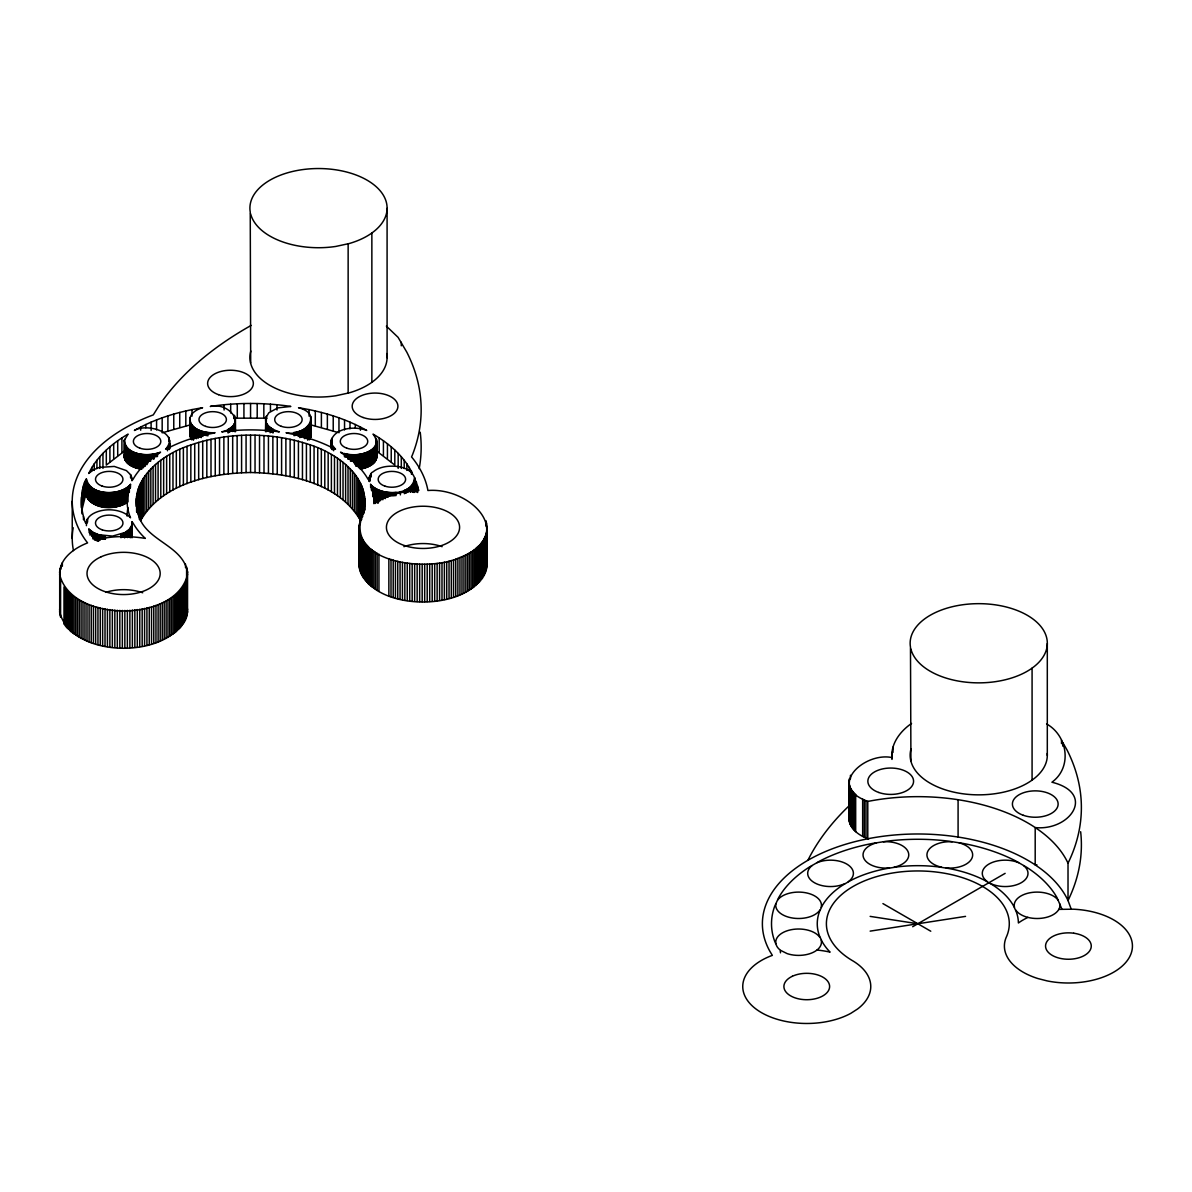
<?xml version="1.0" encoding="UTF-8"?>
<svg xmlns="http://www.w3.org/2000/svg" width="1192" height="1192" viewBox="0 0 1192 1192"><rect width="100%" height="100%" fill="white"/><g stroke="black" fill="none" stroke-linecap="round" stroke-linejoin="round"><path stroke-width="1.5" d="M86.375 478.96C90.935 496.975 120.437 495.559 130.524 484.533A123.446 71.267 0 0 0 130.524 517.805C123.149 509.789 108.368 507.881 97.55 511.696C93.065 513.26 88.268 516.017 86.703 520.8C86.018 529.755 82.144 511.159 81.905 508.835C80.266 499.865 82.71 483.341 86.375 478.96L86.569 495.961C93.602 510.444 116.056 510.191 127.902 501.862L127.902 486.917M386.357 326.131L398.083 337.336L406.815 352.176A354.024 204.398 0 0 1 412.268 455.284L411.553 456.923L412.507 458.071A178.323 102.959 0 0 1 427.645 489.063L427.898 490.508C470.721 487.021 517.462 534.731 459.948 557.528C427.958 572.756 341.672 563.667 363.456 511.487C371.77 478.26 337.992 453.824 310.293 444.899C270.688 431.489 226.316 431.787 187.055 446.3C160.637 455.612 129.526 479.884 137.661 511.487C142.653 541.123 183.27 543.85 187.591 572.726M331.182 440.921L332.017 445.018L335.533 449.19L334.356 448.833A123.446 71.267 0 0 0 288.717 433.381L286.035 432.696C303.96 437.3 324.656 414.399 298.536 407.738C322.227 411.478 345.844 418.556 366.719 430.461C353.592 424.978 327.308 428.688 331.167 448.073M412.387 473.462C404.312 456.447 389.099 443.409 373.036 434.112C386.655 451.545 352.43 459.725 340.584 452.111L341.21 452.796A123.446 71.267 0 0 1 367.97 479.139C369.654 482.119 369.118 472.762 373.051 471.838C376.702 468.828 381.351 467.294 385.97 466.564C396.221 465.223 410.57 466.787 414.622 477.932C411.97 496.975 380.561 495.798 370.593 484.533A123.446 71.267 0 0 1 374.005 501.176L373.93 503.635C387.072 494.769 403.149 491.178 418.824 490.463L414.622 477.932L414.414 491.491M376.881 441.442L376.881 456.372C376.255 464.433 367.091 467.92 360.222 469.067L360.222 454.137M911.552 723.44C900.467 731.054 890.767 743.435 891.944 757.561C864.587 751.779 825.803 786.437 867.776 801.337L869.802 801.054A155.467 89.758 0 0 1 1033.389 826.354L1038.664 829.93A155.467 89.758 0 0 1 1068.017 863.187L1068.017 900.526L1071.221 909.138M189.871 418.884C190.66 430.491 205.665 433.203 215.081 432.696L212.414 433.381A123.446 71.267 0 0 0 166.761 448.833L165.599 449.19C180.558 432.338 146.393 422.937 134.398 430.461C155.288 418.556 178.889 411.478 202.58 407.738C197.142 409.318 190.705 412.67 189.871 418.884L189.886 435.378L191.465 439.401L191.465 424.471M359.269 561.298C360.193 615.042 483.594 615.817 486.887 562.266M59.6 572.726C60.509 557.647 74.738 547.903 87.582 542.896L85.809 540.572A178.323 102.959 0 0 1 151.488 415.561L153.276 414.905L158.73 406.189A392.049 226.346 0 0 1 251.184 325.401M59.6 610.051L60.196 605.715M187.591 574.172C176.744 623.297 70.611 623.103 59.6 574.172M59.6 611.496C70.611 660.442 176.744 660.621 187.591 611.496M780.507 952.825L780.104 949.964A22.857 13.201 0 0 1 776.856 946.284L774.711 941.322A146.333 84.483 0 0 1 774.711 906.188L778.674 897.651A146.333 84.483 0 0 1 809.1 867.225L819.932 860.967A146.333 84.483 0 0 1 872.633 843.414L887.429 841.12A146.333 84.483 0 0 1 948.266 841.12L963.062 843.414A146.333 84.483 0 0 1 1015.763 860.967L1026.58 867.225A146.333 84.483 0 0 1 1057.006 897.651L1061.968 909.287M86.42 493.369L86.569 495.961M265.622 418.705C264.594 426.512 275.426 430.714 279.375 431.862A123.446 71.267 0 0 0 221.742 431.862C248.606 425.812 229.475 401.808 210.299 406.442C236.895 402.479 264.237 402.479 290.818 406.442L277.781 407.887L268.781 412.819L265.697 418.198L265.578 431.638M81.652 510.995L86.062 493.294L86.062 480.033M124.311 440.399C126.292 456.059 148.821 456.849 160.547 452.111L159.907 452.796A123.446 71.267 0 0 0 133.161 479.139L131.969 480.689L130.882 475.057L126.426 470.602L114.283 466.43L99.398 467.398L93.498 469.737L88.73 473.462C96.82 456.447 112.033 443.409 128.095 434.112L124.311 440.399L124.311 457.4C125.86 464.835 134.249 467.92 140.894 469.067L140.894 454.137M849.27 816.252C847.467 827.769 859.045 835.711 868.581 838.944M309.667 424.471L309.667 439.401L311.246 435.378L310.59 431.266M124.519 454.301L124.311 457.4M131.761 525.27L131.969 521.649L133.161 523.199A123.446 71.267 0 0 0 145.305 538.412C130.956 536.013 111.497 535.417 95.658 540.2L88.73 528.875L92.857 532.243L98.593 534.716L112.51 536.102L125.19 532.481L129.466 529.173L131.761 525.27L131.597 537.398M190.169 432.279L189.886 435.378M1027.802 917.363L1026.848 917.944A64.01 36.952 0 0 0 1019.741 922.042L1018.4 922.995L1018.296 920.716A100.59 58.08 0 0 0 1016.24 911.686L1013.513 905.801A100.59 58.08 0 0 0 992.593 884.896L985.158 880.59A100.59 58.08 0 0 0 948.936 868.521L938.76 866.942A100.59 58.08 0 0 0 896.935 866.942L886.759 868.521A100.59 58.08 0 0 0 850.537 880.59L843.087 884.896A100.59 58.08 0 0 0 822.182 905.801L819.455 911.686A100.59 58.08 0 0 0 819.455 935.824L822.182 941.695A100.59 58.08 0 0 0 828.216 950.113L830.109 952.125L828.127 951.693A64.01 36.952 0 0 0 818.427 950.188L817.086 949.964M360.58 483.252L360.58 520.591C338.811 483.207 290.639 473.284 250.558 472.509C210.477 473.284 162.306 483.207 140.552 520.591L140.552 483.252M1059.837 903.923A22.857 13.201 0 0 1 1058.839 909.377L1058.436 910.032A22.857 13.201 0 0 1 1037.1 918.511A22.857 13.201 0 0 1 1015.748 910.032M124.862 450.755L106.311 465.074L106.311 450.129M912.67 926.735L1005.139 873.349M190.467 424.814L162.172 432.815L162.172 417.885M1080.652 831.718A354.024 204.398 0 0 1 1068.017 900.526A155.467 89.758 0 0 0 1038.664 867.269L1033.389 863.693A155.467 89.758 0 0 0 869.802 838.378L862.129 839.958A155.467 89.758 0 0 0 769.987 951.484L772.356 955.373L770.494 956.073A64.01 36.952 0 0 0 757.009 1009.773A64.01 36.952 0 0 0 850.82 1013.334L857.54 1009.013A64.01 36.952 0 0 0 853.189 961.08A91.441 52.791 0 0 1 894.179 872.753A91.441 52.791 0 0 1 1006.167 937.419A64.01 36.952 0 0 0 1037.874 978.528L1047.053 980.882A64.01 36.952 0 0 0 1131.029 953.734A64.01 36.952 0 0 0 1073.441 909.198L1058.839 909.377M870.145 931.131L965.55 916.38M233.99 418.168L267.142 418.168M1036.98 864.885L1035.192 864.915L1035.192 827.576C1070.297 831.137 1096.461 793.321 1051.94 782.22C1072.457 767.365 1067.779 735.702 1046.576 723.931M870.145 916.38L917.84 923.755M310.665 424.814L337.53 432.338M780.671 950.397L787.167 953.63A22.857 13.201 0 0 0 811.543 953.078A22.857 13.201 0 0 0 821.169 940.13M882.929 903.596L930.773 931.22M373.752 487.334L373.752 502.279L375.51 503.456L375.51 488.511M376.27 450.755L394.805 465.074L394.805 450.129M376.016 452.781L376.881 456.372M910.777 648.835L910.926 649.208A68.585 39.589 0 0 0 929.924 671.081L932.517 672.526A68.585 39.589 0 0 0 996.065 681.571L999.507 680.99A68.585 39.589 0 0 0 1031.751 668.369L1033.956 666.73A68.585 39.589 0 0 0 996.884 605.074A68.585 39.589 0 0 0 910.479 647.152L910.926 761.211A68.585 39.589 0 0 0 929.924 783.084L932.517 784.515A68.585 39.589 0 0 0 996.065 793.559L999.507 792.993A68.585 39.589 0 0 0 1031.751 780.358L1033.956 778.719A68.585 39.589 0 0 0 1047.232 753.433M250.558 213.696L250.692 214.083A68.585 39.589 0 0 0 269.705 235.956L272.298 237.387A68.585 39.589 0 0 0 335.846 246.431L349.256 243.526A68.585 39.589 0 0 0 371.531 233.245L373.737 231.606A68.585 39.589 0 0 0 336.666 169.949A68.585 39.589 0 0 0 250.245 212.027L250.692 363.411A68.585 39.589 0 0 0 269.705 385.284L272.298 386.715A68.585 39.589 0 0 0 335.846 395.759L349.256 392.838A68.585 39.589 0 0 0 371.531 382.558L373.737 380.918A68.585 39.589 0 0 0 386.744 353.562M186.608 604.284L187.591 610.051M910.777 760.824L910.479 759.155A68.585 39.589 0 0 1 911.046 748.814M250.558 363.024L250.245 361.355A68.585 39.589 0 0 1 250.827 351.014M1062.772 746.132L1062.772 742.571L1067.034 749.977A354.024 204.398 0 0 1 1068.017 863.187M1061.506 740.053L1061.506 743.599M1047.306 643.501L1047.306 755.505M1032.078 668.131L1032.078 780.119M958.085 799.713L958.085 837.052M893.002 747.101L893.002 752.435M891.988 752.316L891.988 759.423M891.854 754.938L891.854 758.499M867.776 801.337L867.776 838.661M866.003 800.622L866.003 837.961M864.304 799.862L864.304 837.201M862.665 799.057L862.665 836.397M855.677 794.349L855.677 831.673M854.56 793.276L854.56 830.615M853.532 792.188L853.532 829.528M852.593 791.071L852.593 828.395M851.773 789.923L851.773 827.248M851.058 788.746L851.058 826.071M850.447 775.247L850.447 778.808M850.447 787.554L850.447 824.879M849.941 786.347L849.941 823.672M849.553 785.126L849.553 822.45M849.27 778.912L849.27 821.213M849.091 780.164L849.091 819.977M486.992 526.372L486.932 566.617M486.664 523.482L486.664 527.043M486.753 530.723L486.753 568.062M486.47 532.168L486.47 569.508M486.351 522.036L486.351 525.597M485.949 520.606L485.949 525.94M486.098 533.599L486.098 570.938M485.621 535.029L485.621 572.369M485.055 536.445L485.055 573.769M484.384 537.845L484.384 575.17M483.624 539.231L483.624 576.555M482.775 540.587L482.775 577.926M481.821 541.928L481.821 579.267M480.778 543.254L480.778 580.593M479.661 544.55L479.661 581.89M478.439 545.817L478.439 583.156M477.143 547.068L477.143 584.393M475.757 548.275L475.757 585.615M474.297 549.452L474.297 586.792M472.747 550.6L472.747 587.939M471.138 551.717L471.138 589.042M469.439 552.79L469.439 590.115M467.681 553.818L467.681 591.143M465.834 554.816L465.834 592.141M463.941 555.755L463.941 593.095M461.975 556.664L461.975 594.003M459.948 557.528L459.948 594.853M457.877 558.333L457.877 595.672M455.731 559.108L455.731 596.432M453.556 559.823L453.556 597.162M451.321 560.493L451.321 597.818M449.041 561.104L449.041 598.444M446.732 561.67L446.732 598.995M444.378 562.177L444.378 599.516M441.994 562.639L441.994 599.978M439.58 563.041L439.58 600.381M437.136 563.384L437.136 600.723M434.678 563.682L434.678 601.021M432.189 563.92L432.189 601.245M429.701 564.099L429.701 601.424M427.198 564.218L427.198 601.558M424.68 564.293L424.68 601.617M422.177 564.293L422.177 601.632M419.658 564.248L419.658 601.587M417.662 485.889L417.662 492.519M417.155 564.144L417.155 601.483M416.485 482.119L416.485 492.072M415.069 478.365L415.069 491.64M414.697 478.439L414.742 492.236M414.652 563.98L414.652 601.319M414.25 482.045L414.25 492.013M414.041 482.551L414.041 492.505M413.803 483.058L413.803 491.357M413.535 483.55L413.535 491.849M413.237 484.041L413.237 492.326M412.894 484.518L412.894 491.149M412.521 484.995L412.521 491.625M412.164 563.771L412.164 601.096M412.119 485.457L412.119 492.087M411.687 485.904L411.687 490.88M411.463 470.989L411.463 474.312M411.225 486.351L411.225 491.327M410.733 486.783L410.733 491.76M410.212 487.2L410.212 492.177M409.705 563.488L409.705 600.828M409.661 487.617L409.661 490.925M409.288 467.368L409.288 470.676M409.079 488.005L409.079 491.327M408.469 488.392L408.469 491.715M407.843 488.765L407.843 492.072M407.187 489.122L407.187 492.43M407.247 563.16L407.247 600.5M406.859 463.792L406.859 470.423M406.502 489.45L406.502 492.773M405.802 489.778L405.802 493.101M405.086 490.091L405.086 493.399M404.833 562.773L404.833 600.112M404.207 460.276L404.207 468.575M404.341 490.374L404.341 493.697M402.434 562.341L402.434 599.665M401.287 342.253L401.287 345.799M401.302 456.834L401.302 468.441M400.363 491.566L400.363 494.889M400.065 561.849L400.065 599.174M398.173 453.437L398.173 468.382M397.741 561.298L397.741 598.637M396.057 492.281L396.057 495.604M395.446 560.702L395.446 598.026M395.178 492.37L395.178 495.693M394.284 492.43L394.284 495.753M393.39 492.475L393.39 495.798M393.211 560.046L393.211 597.386M392.496 492.505L392.496 495.812M391.587 492.505L391.587 495.827M391.229 446.911L391.229 461.84M391.006 559.346L391.006 596.685M390.693 492.49L390.693 495.812M389.799 492.445L389.799 495.768M388.905 492.385L388.905 495.708M388.86 558.601L388.86 595.925M388.026 492.311L388.026 497.288M387.43 443.752L387.43 458.697M387.087 208.376L387.087 357.704M387.132 492.222L387.132 497.198M386.268 492.102L386.268 497.079M385.403 491.968L385.403 498.599M384.539 491.804L384.539 498.435M383.705 491.625L383.705 498.271M383.422 440.697L383.422 455.627M382.87 491.432L382.87 499.731M382.051 491.223L382.051 499.508M381.246 490.985L381.246 499.284M380.457 490.732L380.457 500.685M379.697 490.463L379.697 500.417M379.205 437.732L379.205 452.662M378.937 490.18L378.937 501.802M378.952 554.146L378.952 591.485M378.207 489.882L378.207 503.158M377.506 489.569L377.506 502.83M377.164 553.133L377.164 590.472M376.717 439.893L376.717 457.922M376.821 489.227L376.821 502.502M376.449 438.865L376.449 458.95M376.255 438.358L376.255 459.456M376.15 488.884L376.15 502.16M376.016 445.018L376.016 459.948M375.763 445.51L375.763 460.455M375.465 446.002L375.465 460.932M375.435 552.075L375.435 589.399M375.137 446.493L375.137 461.423M374.899 488.139L374.899 503.069M374.78 446.97L374.78 461.9M374.392 447.432L374.392 462.362M374.318 487.752L374.318 502.681M373.96 447.894L373.96 462.824M373.796 550.972L373.796 588.312M373.513 448.341L373.513 463.271M373.215 486.917L373.215 496.885M373.036 448.773L373.036 463.703M372.724 486.5L372.724 496.453M372.515 449.19L372.515 464.135M372.247 486.053L372.247 491.03M372.232 549.84L372.232 587.179M371.978 449.608L371.978 464.537M371.859 232.991L371.859 382.319M371.8 485.606L371.8 490.582M371.397 450.01L371.397 464.94M371.263 473.626L371.263 476.949M371.382 485.144L371.382 490.121M370.801 450.397L370.801 465.327M370.742 548.678L370.742 586.002M370.652 484.19L370.652 487.513M370.19 450.77L370.19 465.7M369.967 475.563L369.967 480.54M369.729 476.055L369.729 481.032M369.535 451.127L369.535 466.057M369.535 476.562L369.535 481.538M369.356 477.068L369.222 480.897M369.326 547.471L369.326 584.81M369.133 478.096L369.133 481.419M368.864 451.47L368.864 466.4M368.179 451.798L368.179 466.743M368 546.249L368 583.573M367.464 452.111L367.464 467.055M366.719 452.409L366.719 467.338M366.764 544.982L366.764 582.307M365.959 452.692L365.959 467.622M365.601 543.686L365.601 581.025M365.199 452.96L365.199 467.89M364.782 498.584L364.871 510.057M364.514 495.991L364.514 510.221M364.529 542.375L364.529 579.714M364.394 453.198L364.394 468.128M364.067 493.413L364.067 512.962M363.59 453.422L363.59 468.352M363.56 541.034L363.56 578.373M363.456 490.851L363.456 513.961M362.77 453.63L362.77 468.56M362.666 488.303L362.666 516.732M362.666 539.678L362.666 577.017M361.936 453.824L361.936 468.754M361.876 538.307L361.876 575.632M361.712 485.77L361.712 519.533M361.087 453.988L361.087 468.918M361.176 536.907L361.176 574.246M360.58 535.506L360.58 572.831M360.431 426.9L360.431 430.223M360.401 519.667L360.401 523.213M360.073 534.076L360.073 571.415M359.924 521.083L359.924 524.644M359.656 532.645L359.656 569.985M359.358 454.271L359.358 467.547M359.269 480.778L359.269 518.103M359.269 523.958L359.358 568.539M359.09 525.419L359.135 567.094M358.479 454.39L358.479 467.651M357.794 478.335L357.794 515.659M357.6 454.48L357.6 466.087M356.706 454.539L356.706 466.161M356.17 475.921L356.17 513.245M355.812 454.599L355.812 466.206M355.305 424.471L355.305 427.779M354.918 454.629L354.918 464.582M354.367 473.537L354.367 510.876M354.024 454.644L354.024 462.928M353.13 454.629L353.13 461.259M352.4 471.212L352.4 508.537M352.221 454.599L352.221 461.23M351.342 454.539L351.342 461.185M350.448 454.48L350.448 461.11M350.284 468.918L350.284 506.257M350.001 422.147L350.001 428.792M349.569 454.39L349.569 459.367M348.69 454.271L348.69 459.248M348.139 243.824L348.139 393.151M348.019 466.683L348.019 504.022M347.811 454.137L347.811 459.114M346.961 453.988L346.961 457.311M346.112 453.824L346.112 457.132M345.606 464.507L345.606 501.832M345.278 453.63L345.278 456.953M344.548 419.957L344.548 429.91M344.458 453.422L344.458 456.745M343.028 462.377L343.028 499.716M340.331 460.321L340.331 497.645M338.96 417.885L338.96 432.815M337.485 458.309L337.485 495.648M334.49 456.372L334.49 493.712M333.656 447.432L333.656 450.755M333.224 415.948L333.224 430.878M333.268 446.97L333.268 450.278M332.568 446.002L332.568 449.324M332.285 445.51L332.285 448.833M332.017 445.018L332.017 448.341M331.793 438.358L331.793 449.503M331.6 438.865L331.6 448.997M331.316 439.893L331.316 448.177M331.391 454.51L331.391 491.834M328.158 452.707L328.158 490.046M327.368 414.145L327.368 429.075M324.79 450.993L324.79 488.318M321.393 412.462L321.393 427.407M321.333 449.339L321.333 486.679M317.743 447.775L317.743 485.114M315.299 410.927L315.299 425.857M314.062 446.3L314.062 483.624M311.097 417.856L311.172 435.885M310.963 417.334L310.903 436.913M310.59 416.321L310.725 437.419M310.516 422.996L310.516 437.926M310.263 423.488L310.263 438.418M310.293 444.899L310.293 482.238M309.98 423.98L309.98 438.909M309.115 409.527L309.115 416.172M309.309 424.948L309.309 439.878M308.937 425.41L308.937 438.686M308.519 425.872L308.519 439.148M308.072 426.319L308.072 439.595M307.611 426.766L307.611 440.042M307.104 427.198L307.104 438.805M306.567 427.615L306.567 437.568M306.418 443.588L306.418 480.927M306.001 428.017L306.001 437.971M305.42 428.405L305.42 438.358M304.809 428.777L304.809 438.745M304.169 429.15L304.169 437.449M303.498 429.493L303.498 437.792M302.813 429.835L302.813 436.466M302.455 442.366L302.455 479.705M302.112 430.148L302.112 436.793M301.382 430.446L301.382 437.092M300.622 430.744L300.622 437.375M299.863 431.012L299.863 437.643M299.073 431.251L299.073 436.227M298.417 441.234L298.417 478.573M298.268 431.489L298.268 436.466M297.449 431.698L297.449 435.02M296.629 431.891L296.629 435.214M295.78 432.07L295.78 435.393M294.931 432.234L294.931 435.542M294.305 440.206L294.305 477.53M294.051 432.368L294.051 435.691M290.118 439.252L290.118 476.591M285.886 438.403L285.886 475.742M281.595 437.658L281.595 474.982M277.244 437.002L277.244 474.327M277.021 404.699L277.021 410.018M273.132 429.388L273.132 432.934M272.864 436.451L272.864 473.775M272.476 429.031L272.476 432.577M271.85 428.658L271.85 432.204M271.24 428.271L271.24 431.817M270.659 427.883L270.659 431.43M270.45 404.177L270.45 411.27M270.107 427.466L270.107 432.785M269.586 427.049L269.586 430.595M269.094 426.617L269.094 430.163M268.632 426.17L268.632 431.489M268.438 435.989L268.438 473.328M268.2 425.723L268.2 431.042M267.798 425.261L267.798 430.58M267.425 424.784L267.425 430.103M267.082 424.307L267.082 431.4M266.785 423.816L266.785 430.908M266.516 423.324L266.516 430.416M266.352 416.157L266.278 431.683M265.95 417.17L265.95 431.355M265.801 417.677L265.667 431.415M263.998 435.631L263.998 472.971M263.834 403.79L263.834 417.99M259.528 435.378L259.528 472.717M257.204 403.567L257.204 417.751M255.043 435.229L255.043 472.553M250.558 403.492L250.558 417.677M250.558 435.184L250.558 472.509M246.073 435.229L246.073 472.553M243.928 403.567L243.928 417.751M241.589 435.378L241.589 472.717M237.282 403.79L237.282 417.99M237.133 435.631L237.133 472.971M235.435 418.198L235.539 431.638M235.226 421.804L235.226 430.67M235.047 422.326L234.854 431.683M234.779 416.157L234.779 419.703M234.615 423.324L234.615 430.416M234.526 415.665L234.526 419.212M234.347 423.816L234.347 430.908M234.243 415.174L234.243 418.72M234.034 424.307L234.034 431.4M233.692 424.784L233.692 430.103M233.334 425.261L233.334 430.58M232.932 425.723L232.932 431.042M232.678 435.989L232.678 473.328M232.485 426.17L232.485 431.489M232.023 426.617L232.023 430.163M231.531 427.049L231.531 430.595M231.01 427.466L231.01 431.012M230.682 404.177L230.682 413.043M230.458 427.883L230.458 431.43M229.877 428.271L229.877 431.817M229.281 428.658L229.281 432.204M228.64 429.031L228.64 432.577M228.268 436.451L228.268 473.775M227.985 429.388L227.985 432.934M224.096 404.699L224.096 410.018M223.873 437.002L223.873 474.327M219.537 437.658L219.537 474.982M215.245 438.403L215.245 475.742M210.999 439.252L210.999 476.591M207.944 432.487L207.944 435.81M207.065 432.368L207.065 435.691M206.827 440.206L206.827 477.53M206.201 432.234L206.201 435.542M205.352 432.07L205.352 435.393M204.502 431.891L204.502 435.214M203.668 431.698L203.668 435.02M202.849 431.489L202.849 436.466M202.715 441.234L202.715 478.573M202.044 431.251L202.044 436.227M201.269 431.012L201.269 437.643M200.494 430.744L200.494 437.375M199.749 430.446L199.749 437.092M199.019 430.148L199.019 436.793M198.677 442.366L198.677 479.705M198.304 429.835L198.304 438.135M197.619 429.493L197.619 437.792M196.963 429.15L196.963 437.449M196.322 428.777L196.322 438.745M195.712 428.405L195.712 438.358M195.115 428.017L195.115 437.971M194.713 443.588L194.713 480.927M194.564 427.615L194.564 437.568M194.028 427.198L194.028 438.805M193.521 426.766L193.521 440.042M193.044 426.319L193.044 439.595M192.597 425.872L192.597 439.148M192.195 425.41L192.195 438.686M192.001 409.527L192.001 416.172M191.808 424.948L191.808 439.878M191.137 423.98L191.137 438.909M190.869 423.488L190.869 438.418M190.839 444.899L190.839 482.238M190.392 422.49L190.616 437.926M190.213 421.983L190.213 436.913M190.035 417.856L190.064 436.406M187.502 571.266L187.502 612.956M187.293 569.821L187.293 614.402M187.055 446.3L187.055 483.624M187.01 568.39L187.01 615.847M186.608 566.945L186.608 617.277M186.116 581.368L186.116 618.693M185.818 410.927L185.818 425.857M185.535 564.114L185.535 567.675M185.535 582.784L185.535 620.108M184.849 584.169L184.849 621.509M184.075 585.555L184.075 622.88M183.374 447.775L183.374 485.114M183.21 586.911L183.21 624.25M182.242 588.252L182.242 625.591M181.184 589.578L181.184 626.903M180.052 590.874L180.052 628.199M179.739 412.462L179.739 427.407M179.798 449.339L179.798 486.679M178.815 592.126L178.815 629.465M177.504 593.378L177.504 630.702M176.327 450.993L176.327 488.318M176.103 594.585L176.103 631.909M174.628 595.747L174.628 633.086M173.764 414.145L173.764 429.075M173.078 596.894L173.078 634.218M172.974 452.707L172.974 490.046M171.439 597.997L171.439 635.321M169.89 440.399L169.964 448.073M169.681 443.498L169.517 448.997M169.741 454.51L169.741 491.834M169.741 599.054L169.741 636.394M169.339 444.527L169.339 449.503M169.1 437.851L169.1 441.174M169.1 445.018L169.1 448.341M168.847 437.36L168.847 440.682M168.847 445.51L168.847 448.833M168.549 446.002L168.549 449.324M167.893 415.948L167.893 430.878M167.968 600.083L167.968 637.422M167.476 447.432L167.476 450.755M166.627 456.372L166.627 493.712M166.12 601.066L166.12 638.405M164.198 602.02L164.198 639.344M163.647 458.309L163.647 495.648M162.231 602.914L162.231 640.238M160.801 460.321L160.801 497.645M160.19 603.763L160.19 641.102M158.104 604.567L158.104 641.907M158.089 462.377L158.089 499.716M157.478 453.198L157.478 456.521M156.674 453.422L156.674 456.745M156.569 419.957L156.569 429.91M155.958 605.327L155.958 642.667M155.526 464.507L155.526 501.832M155.02 453.824L155.02 457.132M154.17 453.988L154.17 458.965M153.768 606.043L153.768 643.367M153.306 454.137L153.306 459.114M153.097 466.683L153.097 504.022M152.442 454.271L152.442 457.594M151.563 454.39L151.563 459.367M151.533 606.698L151.533 644.023M151.116 422.147L151.116 430.446M150.684 454.48L150.684 461.11M150.833 468.918L150.833 506.257M149.79 454.539L149.79 461.185M149.253 607.309L149.253 644.634M148.896 454.599L148.896 461.23M148.717 471.212L148.717 508.537M148.002 454.629L148.002 462.928M147.108 454.644L147.108 464.597M146.929 607.86L146.929 645.185M146.765 473.537L146.765 510.876M146.199 454.629L146.199 464.582M145.826 424.471L145.826 427.779M145.305 454.599L145.305 466.206M144.962 475.921L144.962 513.245M144.575 608.367L144.575 645.692M144.411 454.539L144.411 466.161M143.532 454.48L143.532 467.741M143.323 478.335L143.323 515.659M142.638 454.39L142.638 467.651M142.176 608.814L142.176 646.138M141.774 454.271L141.774 469.201M141.848 480.778L141.848 518.103M140.686 426.9L140.686 430.223M140.045 453.988L140.045 468.918M139.762 609.201L139.762 646.541M139.419 485.77L139.419 519.533M139.196 453.824L139.196 468.754M138.361 453.63L138.361 468.56M138.451 488.303L138.451 514.959M137.527 453.422L137.527 468.352M137.661 490.851L137.661 512.173M137.318 609.544L137.318 646.869M137.05 493.413L137.05 512.486M136.722 453.198L136.722 468.128M136.618 495.991L136.618 511.994M136.35 498.584L136.261 506.496M135.933 452.96L135.933 467.89M135.158 452.692L135.158 467.622M134.845 609.827L134.845 647.152M134.398 452.409L134.398 467.338M133.668 452.111L133.668 467.055M132.953 451.798L132.953 466.743M132.372 610.051L132.372 647.39M132.252 451.47L132.252 466.4M132.044 522.17L132.089 537.622M131.969 523.318L131.999 537.518M131.582 451.127L131.582 466.057M131.761 477.068L131.761 480.391M131.388 526.283L131.388 536.236M131.15 526.775L131.15 536.743M130.941 450.77L130.941 465.7M130.882 527.281L130.882 537.234M130.584 474.58L130.584 477.888M130.584 527.758L130.584 537.711M130.315 450.397L130.315 465.327M130.464 484.19L130.464 487.513M130.122 484.682L130.122 487.99M130.241 528.25L130.241 536.534M129.868 528.712L129.868 537.011M129.868 610.23L129.868 647.554M129.719 450.01L129.719 464.94M129.734 485.144L129.734 488.467M129.332 485.606L129.332 492.236M129.466 529.173L129.466 537.473M129.153 449.608L129.153 464.537M128.885 486.053L128.885 492.698M129.034 529.635L129.034 536.266M128.602 449.19L128.602 464.135M128.572 530.082L128.572 536.713M128.408 486.5L128.408 493.13M128.095 448.773L128.095 463.703M128.08 530.514L128.08 537.145M127.619 448.341L127.619 463.271M127.365 487.334L127.365 502.279M127.559 530.932L127.559 537.562M127.365 610.334L127.365 647.673M127.157 447.894L127.157 462.824M126.814 487.752L126.814 502.681M127.008 531.334L127.008 536.311M126.739 447.432L126.739 462.362M126.337 446.97L126.337 461.9M126.426 531.736L126.426 536.713M126.218 488.139L126.218 503.069M125.98 446.493L125.98 461.423M125.816 532.124L125.816 537.1M125.652 446.002L125.652 460.932M125.607 488.511L125.607 503.456M125.369 445.51L125.369 460.455M125.1 445.018L125.1 459.948M125.19 532.481L125.19 537.458M124.877 444.527L124.877 459.456M124.966 488.884L124.966 503.814M124.847 610.393L124.847 647.733M124.683 444.02L124.683 458.95M124.519 439.371L124.519 458.428M124.534 532.839L124.534 537.815M124.311 489.227L124.311 504.156M123.849 533.182L123.849 536.504M123.625 489.569L123.625 504.499M123.149 533.509L123.149 536.817M122.91 489.882L122.91 504.812M122.433 533.807L122.433 537.13M122.344 610.393L122.344 647.733M122.18 490.18L122.18 505.11M121.912 437.732L121.912 452.662M121.688 534.105L121.688 537.413M121.435 490.463L121.435 505.408M120.928 534.374L120.928 537.696M120.66 490.732L120.66 505.676M119.885 490.985L119.885 505.915M119.826 610.334L119.826 647.673M119.081 491.223L119.081 506.153M118.261 491.432L118.261 506.362M117.71 440.697L117.71 455.627M117.427 491.625L117.427 506.555M117.323 610.23L117.323 647.554M116.578 491.804L116.578 506.734M115.728 491.968L115.728 506.898M114.864 492.102L114.864 507.032M114.834 610.051L114.834 647.39M113.985 492.222L113.985 507.151M113.687 443.752L113.687 458.697M113.106 492.311L113.106 507.241M112.212 492.385L112.212 507.33M112.346 609.827L112.346 647.152M111.333 492.445L111.333 507.375M110.424 492.49L110.424 507.42M109.902 446.911L109.902 461.84M109.873 609.544L109.873 646.869M109.53 492.505L109.53 507.434M108.636 492.505L108.636 507.434M107.742 492.475L107.742 507.405M107.429 609.201L107.429 646.541M106.848 492.43L106.848 507.36M105.954 492.37L105.954 507.3M105.358 536.042L105.358 539.365M105.075 492.281L105.075 507.211M105.015 608.814L105.015 646.138M104.479 535.938L104.479 539.261M104.196 492.177L104.196 507.107M103.615 535.819L103.615 539.142M103.317 492.058L103.317 506.987M102.959 453.437L102.959 468.382M102.736 535.685L102.736 539.008M102.631 608.367L102.631 645.692M102.452 491.909L102.452 506.838M101.886 535.536L101.886 538.844M101.603 491.745L101.603 506.675M101.037 535.357L101.037 538.68M100.769 491.566L100.769 506.496M100.262 607.86L100.262 645.185M100.217 535.163L100.217 540.14M99.83 456.834L99.83 468.441M99.934 491.357L99.934 506.302M99.398 534.94L99.398 539.916M99.13 491.149L99.13 506.078M98.593 534.716L98.593 541.347M98.325 490.91L98.325 505.84M97.804 534.463L97.804 541.093M97.953 607.309L97.953 644.634M97.55 490.642L97.55 505.587M97.029 534.195L97.029 540.825M96.924 460.276L96.924 468.575M96.79 490.374L96.79 505.304M96.284 533.912L96.284 540.542M96.045 490.091L96.045 505.021M95.554 533.614L95.554 540.244M95.658 606.698L95.658 644.023M95.315 489.778L95.315 504.708M94.853 533.286L94.853 539.931M94.615 489.45L94.615 504.38M94.257 463.792L94.257 470.423M94.168 532.958L94.168 539.589M93.944 489.122L93.944 504.052M93.498 532.601L93.498 537.577M93.423 606.043L93.423 643.367M93.289 488.765L93.289 503.695M92.857 532.243L92.857 538.873M92.648 488.392L92.648 503.322M92.052 488.005L92.052 502.935M92.246 531.87L92.246 535.178M91.844 467.368L91.844 470.676M91.665 531.468L91.665 536.445M91.471 487.617L91.471 502.547M91.099 531.066L91.099 534.388M91.233 605.327L91.233 642.667M90.92 487.2L90.92 502.13M90.562 530.649L90.562 533.971M90.398 486.783L90.398 501.713M90.056 530.216L90.056 535.193M89.907 486.351L89.907 501.281M89.43 485.904L89.43 500.834M89.147 529.337L89.147 532.645M89.087 604.567L89.087 641.907M88.998 485.457L88.998 500.387M88.595 484.995L88.595 499.925M88.238 484.518L88.238 499.448M87.895 484.041L87.895 498.971M87.582 483.55L87.582 498.48M87.582 518.788L87.582 522.111M87.076 482.551L87.314 497.988M87.314 519.28L87.076 523.109M86.867 482.045L86.867 496.99M87.001 603.763L87.001 641.102M86.703 481.538L86.703 496.468M86.569 521.306L86.405 525.657M84.96 602.914L84.96 640.238M84.632 482.119L84.632 497.049M83.47 485.889L83.47 500.819M83.47 516.449L83.47 519.772M82.993 602.02L82.993 639.344M82.561 489.688L82.561 504.618M81.905 493.503L81.905 508.433M81.905 508.835L81.905 513.812M81.518 497.332L81.384 507.807M81.086 601.066L81.086 638.405M79.238 600.083L79.238 637.422M77.45 599.054L77.45 636.394M75.752 597.997L75.752 635.321M74.113 596.894L74.113 634.218M72.563 595.747L72.563 633.086M72.235 501.176L72.235 538.501M71.088 594.585L71.088 631.909M69.687 593.378L69.687 630.702M68.376 592.126L68.376 629.465M67.139 590.874L67.139 628.199M66.007 589.578L66.007 626.903M64.949 588.252L64.949 625.591M63.996 586.911L63.996 624.25M62.342 562.713L62.342 566.274M61.075 565.529L61.075 569.076M60.583 579.938L60.583 617.277M60.196 568.39L60.196 615.847M59.898 569.821L59.898 614.402M59.704 571.266L59.704 612.956M775.858 943.587A22.857 13.201 0 0 1 793.261 929.373A22.857 13.201 0 0 1 819.932 937.478M807.908 860.281A392.049 226.346 0 0 1 849.494 805.434M1014.511 907.365A22.857 13.201 0 0 1 1030.603 892.644A22.857 13.201 0 0 1 1057.975 899.93M777.706 899.93A22.857 13.201 0 0 1 805.092 892.644A22.857 13.201 0 0 1 821.169 907.365M819.932 910.032A22.857 13.201 0 0 1 793.261 918.138A22.857 13.201 0 0 1 775.858 903.923M817.116 862.68A22.857 13.201 0 0 1 847.125 864.274A22.857 13.201 0 0 1 848.317 881.663M844.934 883.615A22.857 13.201 0 0 1 814.807 882.929A22.857 13.201 0 0 1 812.05 865.601M959.098 842.848A22.857 13.201 0 0 1 971.718 858.657A22.857 13.201 0 0 1 946.224 867.94M941.606 867.225A22.857 13.201 0 0 1 927.57 851.818A22.857 13.201 0 0 1 952.184 841.776M1023.645 865.601A22.857 13.201 0 0 1 1020.873 882.929A22.857 13.201 0 0 1 990.761 883.615M987.378 881.663A22.857 13.201 0 0 1 988.555 864.274A22.857 13.201 0 0 1 1018.579 862.68M883.496 841.776A22.857 13.201 0 0 1 908.125 851.818A22.857 13.201 0 0 1 894.089 867.225M889.47 867.94A22.857 13.201 0 0 1 863.976 858.657A22.857 13.201 0 0 1 876.597 842.848M73.472 550.6A178.323 102.959 0 0 1 73.219 527.743M105.73 592.35A36.58 21.113 0 0 1 142.712 592.767M403.894 546.666A36.58 21.113 0 0 1 442.128 546.666M420.21 432.189A354.024 204.398 0 0 1 419.197 468.635M127.112 516.106A123.446 71.267 0 0 1 127.976 507.732M792.367 976.263L791.458 976.71A22.857 13.201 0 0 0 799.311 999A22.857 13.201 0 0 0 829.274 984.234A22.857 13.201 0 0 0 792.367 976.263M100.948 556.858L99.845 557.394A36.58 21.113 0 0 0 110.931 593.258A36.58 21.113 0 0 0 159.728 570.149A36.58 21.113 0 0 0 100.948 556.858M1073.754 933.217L1071.399 932.963A22.857 13.201 0 0 0 1046.993 950.665A22.857 13.201 0 0 0 1085.539 954.792A22.857 13.201 0 0 0 1073.754 933.217M878.787 792.486A22.857 13.186 0 0 0 913.564 781.579A22.857 13.186 0 0 0 879.815 769.645A22.857 13.186 0 0 0 878.787 792.486M1023.332 815.298A22.857 13.186 0 0 0 1058.123 804.391A22.857 13.186 0 0 0 1024.375 792.457A22.857 13.186 0 0 0 1023.332 815.298M102.229 529.844A13.708 7.912 0 0 0 122.955 523.139A13.708 7.912 0 0 0 102.527 516.121A13.708 7.912 0 0 0 102.229 529.844M346.708 448.132A13.708 7.912 0 0 0 367.732 441.755A13.708 7.912 0 0 0 347.632 434.424A13.708 7.912 0 0 0 346.708 448.132M384.882 486.113A13.708 7.912 0 0 0 405.608 479.407A13.708 7.912 0 0 0 385.195 472.405A13.708 7.912 0 0 0 384.882 486.113M281.267 426.319A13.708 7.912 0 0 0 302.142 419.778A13.708 7.912 0 0 0 281.893 412.611A13.708 7.912 0 0 0 281.267 426.319M205.68 426.378A13.708 7.912 0 0 0 226.405 419.673A13.708 7.912 0 0 0 205.993 412.67A13.708 7.912 0 0 0 205.68 426.378M139.792 448.132A13.708 7.912 0 0 0 160.801 441.755A13.708 7.912 0 0 0 140.716 434.424A13.708 7.912 0 0 0 139.792 448.132M102.065 486.053A13.708 7.912 0 0 0 122.94 479.512A13.708 7.912 0 0 0 102.691 472.345A13.708 7.912 0 0 0 102.065 486.053M404.729 545.638A36.58 21.113 0 0 0 459.59 527.341A36.58 21.113 0 0 0 404.729 509.058A36.58 21.113 0 0 0 404.729 545.638M218.553 394.686A22.857 13.186 0 0 0 253.345 383.779A22.857 13.186 0 0 0 219.596 371.844A22.857 13.186 0 0 0 218.553 394.686M363.113 417.498A22.857 13.186 0 0 0 397.905 406.591A22.857 13.186 0 0 0 364.156 394.656A22.857 13.186 0 0 0 363.113 417.498"/></g></svg>
